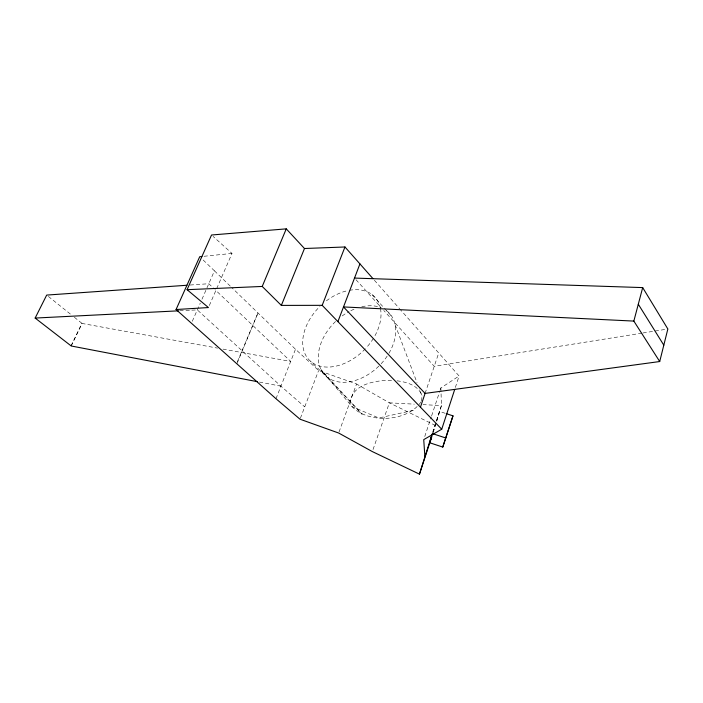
<?xml version="1.0" encoding="UTF-8"?>
<svg xmlns="http://www.w3.org/2000/svg" width="703" height="703" viewBox="0 0 703 703"><rect width="100%" height="100%" fill="white"/><g stroke="black" fill="none" stroke-linecap="round" stroke-linejoin="round"><path stroke-width="0.53" stroke-dasharray="3.52 2.64" d="M421.598 400.965L422.028 395.912L419.339 388.794M433.136 432.609L436.414 422.345M436.73 421.299L441.431 405.596L441.053 393.126M433.022 432.327L436.264 421.879M436.589 420.833L439.507 411.431L445.728 413.469M455.351 387.485L459.103 376L400.411 309.663M432.565 432.512L435.21 424.48M436.537 420.464L441.431 405.596L422.995 404.62M424.761 436.528L431.282 416.888M431.624 415.851L439.858 391.035M440.201 390.007L440.886 387.933L459.103 376M425.087 393.408L438.725 352.976M373.029 449.551L389.374 402.828L414.313 404.155M339.031 432.002L356.553 383.996L318.617 370.499L295.488 349.242L231.762 287.589M300.383 418.259L318.617 370.499M275.989 398.733L295.488 349.242L296.473 349.892M236.999 363.574L258.089 312.703L236.621 363.556M209.318 305.55L231.999 253.423L213.106 236.419M192.297 321.28L200.285 303.107M201.981 299.223L214.45 270.84L202.051 258.941M71.047 345.841L81.917 323.31M71.231 345.99L82.102 323.459L217.57 348.126M421.106 401.782C407.608 421.958 368.557 423.944 352.001 406.615L321.095 369.769L362.124 414.278L326.06 376.21L310.366 361.114M413.39 410.341L378.768 417.977L352.001 406.615L350.226 401.931C352.59 383.407 376.843 380.253 392.046 380.253M641.892 333.143L434.226 366.307L383.768 310.454M642.973 332.967L667.85 328.995M204.028 256.27L231.999 253.423M190.179 285.023L208.791 283.722L214.362 289.003M179.775 310.77L190.724 310.216M191.822 310.164L197.297 309.891L280.936 386.175L304.742 406.861M397.019 380.824C406.738 381.957 418.803 385.525 422.028 395.912M222.948 349.101L290.682 361.439L215.162 289.759M259.425 382.054L280.936 386.175M435.473 425.491L389.374 402.828L356.553 383.996M48.366 296.429L71.012 314.575M74.369 317.264L82.102 323.459M214.45 270.84L230.979 286.824M355.982 279.697L380.841 307.22M372.054 294.575L384.04 307.888M384.436 308.327L392.063 316.798M374.383 280.242L399.691 308.845M395.112 324.76L417.028 382.696M440.886 387.933L441.018 392.089M386.624 310.752A44.676 31.09 -44.1 0 1 388.302 354.347M387.16 356.122A44.676 31.09 -44.1 0 1 381.14 363.759M378.864 366.096A44.676 31.09 -44.1 0 1 324.804 374.998A44.676 31.09 -44.1 0 1 335.849 321.201M342.194 315.928A44.676 31.09 -44.1 0 1 349.066 311.605M350.823 310.7A44.676 31.09 -44.1 0 1 355.744 308.564M361.79 306.754A44.676 31.09 -44.1 0 1 381.219 307.712M349.25 290.33A45.458 31.046 -44.1 0 1 380.261 307.519M380.49 308.599A45.458 31.046 -44.1 0 1 374.435 336.667M373.346 338.486A45.458 31.046 -44.1 0 1 366.026 348.047M365.34 348.785A45.458 31.046 -44.1 0 1 309.935 360.727A45.458 31.046 -44.1 0 1 320.006 306.323M326.377 300.84A45.458 31.046 -44.1 0 1 348.143 290.541"/><path stroke-width="1.05" d="M659.713 361.535L633.842 321.086L343.503 306.939L425.087 393.408L659.713 361.535L667.85 328.995L642.691 287.597L354.514 278.08M446.765 413.812L452.987 415.851L442.758 447.073L429.779 442.785L431.958 434.551L419.463 474.138L372.318 451.581L338.653 433.022L300.023 419.208L275.989 398.733L176.066 309.522L199.722 256.709L201.875 256.49M633.842 321.086L642.691 287.597M429.779 442.785L431.73 436.51M424.832 455.983L423.733 439.63L441.73 429.225L454.674 389.567M442.758 447.073L452.987 415.851M419.463 474.138L431.791 436.677M420.447 407.169L425.087 393.408M337.906 321.623L359.927 263.897M441.73 429.225L322.194 305.33L344.962 246.981L304.478 248.511L286.262 228.862L211.533 235.004L187.086 289.689L208.44 307.554L176.066 309.522M322.194 305.33L281.349 305.401L304.478 248.511M187.086 289.689L262.228 286.446L286.262 228.862M257.272 381.65L71.231 345.99L35.15 318.064L46.688 295.084L186.893 285.26M35.15 318.064L178.676 310.823M432.231 433.523L445.816 437.995M262.228 286.446L281.349 305.401M344.962 246.981L372.942 278.608M638.298 304.232L663.808 345.164"/></g></svg>
